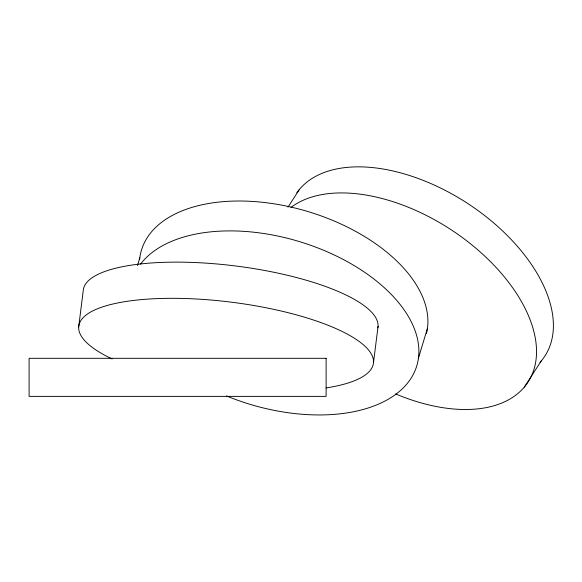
<?xml version="1.0" encoding="UTF-8"?>
<svg xmlns="http://www.w3.org/2000/svg" width="582" height="582" viewBox="0 0 582 582"><rect width="100%" height="100%" fill="white"/><g stroke="black" fill="none" stroke-linecap="round" stroke-linejoin="round"><path stroke-width="0.87" d="M78.679 326.953L83.226 290.789A148.505 42.857 7.2 0 1 236.008 266.025A148.505 42.857 7.2 0 1 377.871 327.87M373.52 362.455L378.067 326.291M137.483 265.501L139.811 257.819M418.436 358.148L427.464 328.27M287.959 207.141L299.541 189.266M524.295 387.103L541.187 361.044M112.064 358.927A148.505 42.857 7.2 0 1 130.419 300.843A148.505 42.857 7.2 0 1 336.389 328.765A148.505 42.857 7.2 0 1 326.095 387.939M140.56 264.119A148.505 85.037 16.8 0 1 326.226 251.366A148.505 85.037 16.8 0 1 409.975 379.886A148.505 85.037 16.8 0 1 226.463 395.942M139.615 259.528A148.505 85.037 16.8 0 1 297.999 208.778A148.505 85.037 16.8 0 1 426.475 333.515M290.964 207.461A148.505 85.889 33 0 1 454.717 232.153A148.505 85.889 33 0 1 533.141 371.84A148.505 85.889 33 0 1 395.658 393.934M296.805 192.817A148.505 85.889 33 0 1 474.214 207.883A148.505 85.889 33 0 1 540.052 362.339M326.116 358.308L29.1 358.308L29.1 396.378L326.116 396.378L326.116 358.308"/></g></svg>
